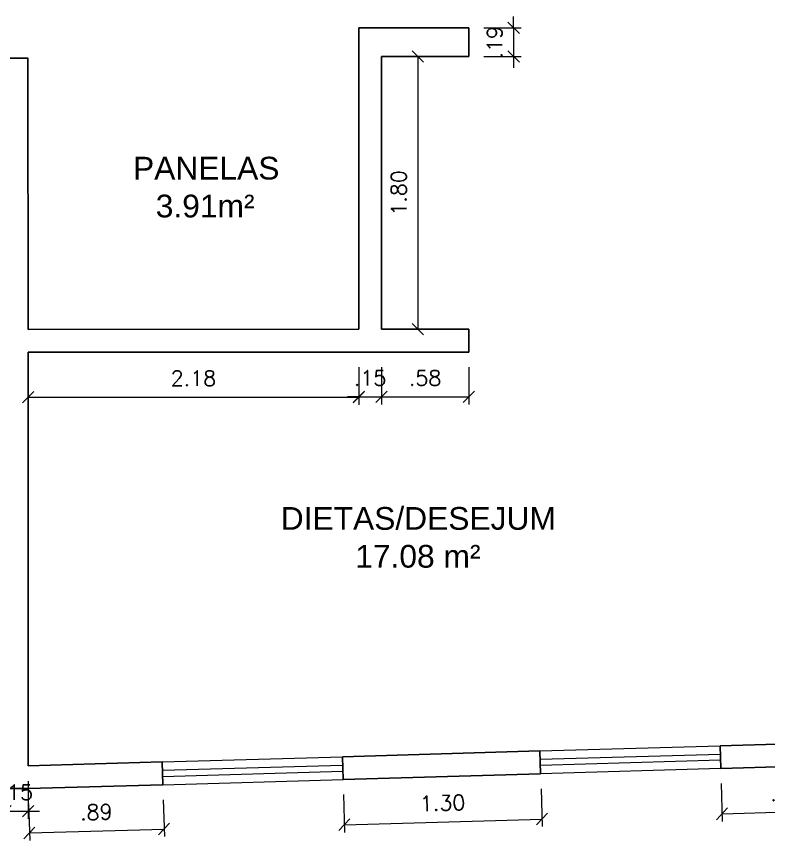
# Model space of a CAD drawing. Header units: centimetres. Extents: x 459.1 to 510, y 305.5 to 323.6.
# Drawn here: x 479.48 to 484.45, y 305.97 to 311.41 of the extents above; entities that cross this region are included whole.
import ezdxf

# ---------------------------------------------------------------- set-up
doc = ezdxf.new("R2010")
doc.units = ezdxf.units.CM
doc.header["$LTSCALE"] = 0.8
doc.linetypes.add('CONTINU', pattern=[0])
for name, color, linetype, lineweight in [('ARQ-ALVENARIA', 1, 'Continuous', 30), ('ARQ-ALVENARIA FINA', 1, 'Continuous', 20), ('ARQ-COTAS', 30, 'Continuous', 9), ('ARQ-JANELA', 3, 'CONTINU', 15), ('ARQ-TEXTO4', 4, 'Continuous', 30)]:
    doc.layers.add(name, color=color, linetype=linetype, lineweight=lineweight)
doc.styles.add('arial', font='arial.ttf')
doc.styles.add('Romans_Anot', font='romans.shx')
doc.dimstyles.new('Escala 1-50', dxfattribs={"dimscale": 0.5, "dimtxt": 0.2, "dimasz": 0.15, "dimexe": 0.1, "dimexo": 0.2, "dimgap": 0.15, "dimtad": 1, "dimzin": 4, "dimdsep": 46, "dimtxsty": 'Romans_Anot', "dimblk": 'OBLIQUE', "dimcen": 0.25, "dimclrd": 256, "dimclre": 256, "dimclrt": 2, "dimadec": 0, "dimazin": 0, "dimtfac": 1, "dimtix": 1, "dimtmove": 2, "dimatfit": 3, "dimfxl": 1, "dimtfillclr": 256, "dimlwd": -1, "dimlwe": -1, "dimarcsym": 0})

# ---------------------------------------------------------------- blocks, each defined once
blk = doc.blocks.new('_Oblique')
at = {"color": 0, "linetype": 'ByBlock', "lineweight": -2}
blk.add_line((-0.5, -0.5), (0.5, 0.5), dxfattribs=at)
blk = doc.blocks.new('*D189')
at = {"layer": 'ARQ-COTAS', "ltscale": 0.03, "transparency": 16777216}
for p, q in [((482.9464, 306.3106), (482.9536, 306.0611)), ((481.6422, 306.2729), (481.6494, 306.0234)), ((481.648, 306.0733), (482.9522, 306.1111))]:
    blk.add_line(p, q, dxfattribs=at)
at = {"layer": 'Defpoints', "color": 0, "lineweight": 5, "ltscale": 0.03, "transparency": 16777216}
for p in [(482.9435, 306.4106), (481.6393, 306.3728), (482.9522, 306.1111)]:
    blk.add_point(p, dxfattribs=at)
at = {"layer": 'ARQ-COTAS', "ltscale": 0.03, "transparency": 16777216, "xscale": 0.075, "yscale": 0.075, "zscale": 0.075}
for p, rotation in [((482.9522, 306.1111), 1.659368816989252), ((481.648, 306.0733), 181.6593688169893)]:
    blk.add_blockref('_Oblique', p, dxfattribs=dict(at, rotation=rotation))
at = {"layer": 'ARQ-COTAS', "color": 2, "ltscale": 0.03, "transparency": 16777216, "insert": (482.2964, 306.2172), "char_height": 0.1, "attachment_point": 5, "rotation": 1.6594, "style": 'Romans_Anot'}
blk.add_mtext('1.30', dxfattribs=at)
blk = doc.blocks.new('*D194')
at = {"layer": 'ARQ-COTAS', "ltscale": 0.03, "transparency": 16777216}
for p, q in [((479.4108, 306.3623), (479.4109, 306.1123)), ((479.5608, 306.3623), (479.5609, 306.1124)), ((479.4109, 306.1623), (479.3359, 306.1623)), ((479.4109, 306.1623), (479.5609, 306.1624)), ((479.5609, 306.1624), (479.6359, 306.1624))]:
    blk.add_line(p, q, dxfattribs=at)
at = {"layer": 'Defpoints', "color": 0, "lineweight": 5, "ltscale": 0.03, "transparency": 16777216}
for p in [(479.4108, 306.4623), (479.5608, 306.4623), (479.5609, 306.1624)]:
    blk.add_point(p, dxfattribs=at)
at = {"layer": 'ARQ-COTAS', "ltscale": 0.03, "transparency": 16777216, "xscale": 0.075, "yscale": 0.075, "zscale": 0.075}
for p, rotation in [((479.4109, 306.1623), 0.01865556137002677), ((479.5609, 306.1624), 180.01865556137)]:
    blk.add_blockref('_Oblique', p, dxfattribs=dict(at, rotation=rotation))
at = {"layer": 'ARQ-COTAS', "color": 2, "ltscale": 0.03, "transparency": 16777216, "insert": (479.4858, 306.2873), "char_height": 0.1, "attachment_point": 5, "rotation": 0.0187, "style": 'Romans_Anot'}
blk.add_mtext('.15', dxfattribs=at)
blk = doc.blocks.new('*D195')
at = {"layer": 'ARQ-COTAS', "ltscale": 0.03, "transparency": 16777216}
for p, q in [((479.5637, 306.2123), (479.5708, 305.9696)), ((480.4527, 306.2382), (480.4598, 305.9955)), ((479.5693, 306.0195), (480.4583, 306.0454))]:
    blk.add_line(p, q, dxfattribs=at)
at = {"layer": 'Defpoints', "color": 0, "lineweight": 5, "ltscale": 0.03, "transparency": 16777216}
for p in [(479.5608, 306.3123), (480.4498, 306.3382), (480.4583, 306.0454)]:
    blk.add_point(p, dxfattribs=at)
at = {"layer": 'ARQ-COTAS', "ltscale": 0.03, "transparency": 16777216, "xscale": 0.075, "yscale": 0.075, "zscale": 0.075}
for p, rotation in [((480.4583, 306.0454), 1.668572187900593), ((479.5693, 306.0195), 181.6685721879006)]:
    blk.add_blockref('_Oblique', p, dxfattribs=dict(at, rotation=rotation))
at = {"layer": 'ARQ-COTAS', "color": 2, "ltscale": 0.03, "transparency": 16777216, "insert": (480.0102, 306.1574), "char_height": 0.1, "attachment_point": 5, "rotation": 1.6686, "style": 'Romans_Anot'}
blk.add_mtext('.89', dxfattribs=at)
blk = doc.blocks.new('*D196')
at = {"layer": 'ARQ-COTAS', "ltscale": 0.03, "transparency": 16777216}
for p, q in [((484.9911, 306.3704), (484.9984, 306.1206)), ((484.1359, 306.3455), (484.1432, 306.0957)), ((484.1417, 306.1457), (484.997, 306.1706))]:
    blk.add_line(p, q, dxfattribs=at)
at = {"layer": 'Defpoints', "color": 0, "lineweight": 5, "ltscale": 0.03, "transparency": 16777216}
for p in [(484.9882, 306.4704), (484.133, 306.4455), (484.997, 306.1706)]:
    blk.add_point(p, dxfattribs=at)
at = {"layer": 'ARQ-COTAS', "ltscale": 0.03, "transparency": 16777216, "xscale": 0.075, "yscale": 0.075, "zscale": 0.075}
for p, rotation in [((484.997, 306.1706), 1.668679256569256), ((484.1417, 306.1457), 181.6686792565692)]:
    blk.add_blockref('_Oblique', p, dxfattribs=dict(at, rotation=rotation))
at = {"layer": 'ARQ-COTAS', "color": 2, "ltscale": 0.03, "transparency": 16777216, "insert": (484.5657, 306.2831), "char_height": 0.1, "attachment_point": 5, "rotation": 1.6687, "style": 'Romans_Anot'}
blk.add_mtext('.86', dxfattribs=at)
blk = doc.blocks.new('*D309')
at = {"layer": 'ARQ-COTAS', "ltscale": 0.03, "transparency": 16777216}
for p, q in [((482.7657, 311.3341), (482.7657, 311.4091)), ((482.5698, 311.3341), (482.8157, 311.3341)), ((482.7657, 311.3341), (482.7657, 311.1441)), ((482.5698, 311.1441), (482.8157, 311.1441)), ((482.7657, 311.1441), (482.7657, 311.0691))]:
    blk.add_line(p, q, dxfattribs=at)
at = {"layer": 'Defpoints', "color": 0, "lineweight": 5, "ltscale": 0.03, "transparency": 16777216}
for p in [(482.4698, 311.3341), (482.4698, 311.1441), (482.7657, 311.1441)]:
    blk.add_point(p, dxfattribs=at)
at = {"layer": 'ARQ-COTAS', "ltscale": 0.03, "transparency": 16777216, "xscale": 0.075, "yscale": 0.075, "zscale": 0.075}
for p, rotation in [((482.7657, 311.3341), 270), ((482.7657, 311.1441), 90)]:
    blk.add_blockref('_Oblique', p, dxfattribs=dict(at, rotation=rotation))
at = {"layer": 'ARQ-COTAS', "color": 2, "ltscale": 0.03, "transparency": 16777216, "insert": (482.6407, 311.2391), "char_height": 0.1, "attachment_point": 5, "rotation": 90, "style": 'Romans_Anot'}
blk.add_mtext('.19', dxfattribs=at)
blk = doc.blocks.new('*D392')
at = {"layer": 'ARQ-COTAS', "ltscale": 0.03, "transparency": 16777216}
for p, q in [((479.5598, 309.0941), (479.5598, 308.8457)), ((481.7428, 309.0941), (481.7428, 308.8457)), ((479.5598, 308.8957), (481.7428, 308.8957))]:
    blk.add_line(p, q, dxfattribs=at)
at = {"layer": 'Defpoints', "color": 0, "lineweight": 5, "ltscale": 0.03, "transparency": 16777216}
for p in [(479.5598, 309.1941), (481.7428, 309.1941), (481.7428, 308.8957)]:
    blk.add_point(p, dxfattribs=at)
at = {"layer": 'ARQ-COTAS', "ltscale": 0.03, "transparency": 16777216, "xscale": 0.075, "yscale": 0.075, "zscale": 0.075, "rotation": 180}
blk.add_blockref('_Oblique', (479.5598, 308.8957), dxfattribs=at)
at = {"layer": 'ARQ-COTAS', "ltscale": 0.03, "transparency": 16777216, "xscale": 0.075, "yscale": 0.075, "zscale": 0.075}
blk.add_blockref('_Oblique', (481.7428, 308.8957), dxfattribs=at)
at = {"layer": 'ARQ-COTAS', "color": 2, "ltscale": 0.03, "transparency": 16777216, "insert": (480.6513, 309.0207), "char_height": 0.1, "attachment_point": 5, "style": 'Romans_Anot'}
blk.add_mtext('2.18', dxfattribs=at)
blk = doc.blocks.new('*D393')
at = {"layer": 'ARQ-COTAS', "ltscale": 0.03, "transparency": 16777216}
for p, q in [((481.7428, 309.0941), (481.7428, 308.8474)), ((481.8928, 309.0941), (481.8928, 308.8474)), ((481.7428, 308.8974), (481.6678, 308.8974)), ((481.7428, 308.8974), (481.8928, 308.8974)), ((481.8928, 308.8974), (481.9678, 308.8974))]:
    blk.add_line(p, q, dxfattribs=at)
at = {"layer": 'Defpoints', "color": 0, "lineweight": 5, "ltscale": 0.03, "transparency": 16777216}
for p in [(481.7428, 309.1941), (481.8928, 309.1941), (481.8928, 308.8974)]:
    blk.add_point(p, dxfattribs=at)
at = {"layer": 'ARQ-COTAS', "ltscale": 0.03, "transparency": 16777216, "xscale": 0.075, "yscale": 0.075, "zscale": 0.075}
blk.add_blockref('_Oblique', (481.7428, 308.8974), dxfattribs=at)
at = {"layer": 'ARQ-COTAS', "ltscale": 0.03, "transparency": 16777216, "xscale": 0.075, "yscale": 0.075, "zscale": 0.075, "rotation": 180}
blk.add_blockref('_Oblique', (481.8928, 308.8974), dxfattribs=at)
at = {"layer": 'ARQ-COTAS', "color": 2, "ltscale": 0.03, "transparency": 16777216, "insert": (481.8178, 309.0224), "char_height": 0.1, "attachment_point": 5, "style": 'Romans_Anot'}
blk.add_mtext('.15', dxfattribs=at)
blk = doc.blocks.new('*D394')
at = {"layer": 'ARQ-COTAS', "ltscale": 0.03, "transparency": 16777216}
for p, q in [((481.8928, 309.0941), (481.8928, 308.8474)), ((482.4698, 309.0941), (482.4698, 308.8474)), ((481.8928, 308.8974), (482.4698, 308.8974))]:
    blk.add_line(p, q, dxfattribs=at)
at = {"layer": 'Defpoints', "color": 0, "lineweight": 5, "ltscale": 0.03, "transparency": 16777216}
for p in [(481.8928, 309.1941), (482.4698, 309.1941), (482.4698, 308.8974)]:
    blk.add_point(p, dxfattribs=at)
at = {"layer": 'ARQ-COTAS', "ltscale": 0.03, "transparency": 16777216, "xscale": 0.075, "yscale": 0.075, "zscale": 0.075, "rotation": 180}
blk.add_blockref('_Oblique', (481.8928, 308.8974), dxfattribs=at)
at = {"layer": 'ARQ-COTAS', "ltscale": 0.03, "transparency": 16777216, "xscale": 0.075, "yscale": 0.075, "zscale": 0.075}
blk.add_blockref('_Oblique', (482.4698, 308.8974), dxfattribs=at)
at = {"layer": 'ARQ-COTAS', "color": 2, "ltscale": 0.03, "transparency": 16777216, "insert": (482.1813, 309.0224), "char_height": 0.1, "attachment_point": 5, "style": 'Romans_Anot'}
blk.add_mtext('.58', dxfattribs=at)
blk = doc.blocks.new('*D395')
at = {"layer": 'ARQ-COTAS', "ltscale": 0.03, "transparency": 16777216}
for p, q in [((481.9928, 311.1441), (482.1825, 311.1441)), ((482.1325, 311.1441), (482.1325, 309.3441)), ((481.9928, 309.3441), (482.1825, 309.3441))]:
    blk.add_line(p, q, dxfattribs=at)
at = {"layer": 'Defpoints', "color": 0, "lineweight": 5, "ltscale": 0.03, "transparency": 16777216}
for p in [(481.8928, 311.1441), (481.8928, 309.3441), (482.1325, 309.3441)]:
    blk.add_point(p, dxfattribs=at)
at = {"layer": 'ARQ-COTAS', "ltscale": 0.03, "transparency": 16777216, "xscale": 0.075, "yscale": 0.075, "zscale": 0.075}
for p, rotation in [((482.1325, 311.1441), 90), ((482.1325, 309.3441), 270)]:
    blk.add_blockref('_Oblique', p, dxfattribs=dict(at, rotation=rotation))
at = {"layer": 'ARQ-COTAS', "color": 2, "ltscale": 0.03, "transparency": 16777216, "insert": (482.0075, 310.2441), "char_height": 0.1, "attachment_point": 5, "rotation": 90, "style": 'Romans_Anot'}
blk.add_mtext('1.80', dxfattribs=at)

msp = doc.modelspace()

# ---------------------------------------------------------------- linework, layer by layer
at = {"layer": 'ARQ-ALVENARIA'}
for p, q in [((482.4698, 311.3341), (481.7428, 311.3341)), ((481.7428, 311.3341), (481.7428, 311.1441)), ((482.4698, 311.1441), (482.4698, 311.3341)), ((481.8928, 311.1441), (482.4698, 311.1441)), ((482.4698, 311.1441), (482.4698, 311.1441)), ((479.5598, 311.1341), (479.4098, 311.1341)), ((479.5593, 311.1341), (479.5599, 309.3434)), ((481.7428, 309.3441), (479.5599, 309.3434)), ((482.4698, 309.3441), (481.8928, 309.3441)), ((482.4698, 309.1941), (482.4698, 309.3441)), ((479.5598, 309.1941), (482.4698, 309.1941)), ((479.5599, 309.1941), (479.5608, 306.4622)), ((479.0108, 306.3123), (479.5609, 306.3123))]:
    msp.add_line(p, q, dxfattribs=at)
at = {"layer": 'ARQ-ALVENARIA', "ltscale": 0.03}
for p, q in [((481.7428, 311.1441), (481.7428, 309.3441)), ((481.8928, 311.1441), (481.8928, 309.3441)), ((484.1286, 306.5954), (484.9882, 306.6205)), ((484.1286, 306.5954), (484.133, 306.4455)), ((481.6349, 306.5227), (482.9391, 306.5605)), ((481.6349, 306.5227), (481.6393, 306.3728)), ((482.9391, 306.5605), (482.9435, 306.4108)), ((479.5608, 306.4622), (480.4454, 306.488)), ((480.4454, 306.488), (480.4498, 306.3382)), ((484.133, 306.4455), (484.9882, 306.4704)), ((481.6393, 306.3728), (482.9435, 306.4108)), ((479.5609, 306.3123), (480.4498, 306.3382))]:
    msp.add_line(p, q, dxfattribs=at)
at = {"layer": 'ARQ-ALVENARIA FINA', "ltscale": 0.03}
for p, q in [((482.9391, 306.5605), (484.1286, 306.5954)), ((480.4454, 306.488), (481.6349, 306.5226)), ((484.133, 306.4455), (482.9435, 306.4106)), ((480.4498, 306.3382), (481.6393, 306.3728))]:
    msp.add_line(p, q, dxfattribs=at)
at = {"layer": 'ARQ-JANELA', "ltscale": 0.03}
for p, q in [((482.9407, 306.5056), (484.1302, 306.5404)), ((480.447, 306.433), (481.6365, 306.4677)), ((484.1314, 306.5004), (482.9419, 306.4656)), ((480.4482, 306.3931), (481.6377, 306.4278))]:
    msp.add_line(p, q, dxfattribs=at)

# ---------------------------------------------------------------- texts
at = {"layer": 'ARQ-TEXTO4', "ltscale": 0.03, "char_height": 0.15, "attachment_point": 1, "style": 'arial'}
for s, width, gutter_width, insert in [('\\pi1.32338,t2.37338;PANELAS\\P\\pi1.47323,t2.52323;3.91m²', 3.586359, 54.988, (478.9297, 310.4829)), ('\\pi0.57222,t1.62222;DIETAS/DESEJUM\\P\\pi1.06407,t2.11407;17.08 m²', 2.92879, 44.9058, (480.6559, 308.1709))]:
    msp.add_mtext_dynamic_manual_height_columns(s, width=width, gutter_width=gutter_width, heights=[0], dxfattribs=dict(at, insert=insert))

# ---------------------------------------------------------------- dimensions: what is measured, and where the dimension line sits
at = {"layer": 'ARQ-COTAS', "ltscale": 0.03}
for p1, p2, distance, picture, middle in [((482.4698, 311.3341), (482.4698, 311.1441), 0.2959, '*D309', (482.6407, 311.2391)), ((481.8928, 311.1441), (481.8928, 309.3441), 0.2398, '*D395', (482.0075, 310.2441)), ((484.133, 306.4455), (484.9882, 306.4704), -0.2999, '*D196', (484.5657, 306.2831)), ((479.4108, 306.4623), (479.5608, 306.4623), -0.3, '*D194', (479.4858, 306.2873)), ((481.6393, 306.3728), (482.9435, 306.4106), -0.2996, '*D189', (482.2964, 306.2172)), ((479.5608, 306.3123), (480.4498, 306.3382), -0.2929, '*D195', (480.0102, 306.1574))]:
    dim = msp.add_aligned_dim(p1=p1, p2=p2, distance=distance, dimstyle='Escala 1-50', dxfattribs=at)
    dim.commit()
    dim.dimension.update_dxf_attribs({"geometry": picture, "text_midpoint": middle})
for base, p1, p2, picture, middle in [((481.7428, 308.8957), (479.5598, 309.1941), (481.7428, 309.1941), '*D392', (480.6513, 309.0207)), ((481.8928, 308.8974), (481.7428, 309.1941), (481.8928, 309.1941), '*D393', (481.8178, 309.0224)), ((482.4698, 308.8974), (481.8928, 309.1941), (482.4698, 309.1941), '*D394', (482.1813, 309.0224))]:
    dim = msp.add_linear_dim(base=base, p1=p1, p2=p2, dimstyle='Escala 1-50', dxfattribs=at)
    dim.commit()
    dim.dimension.update_dxf_attribs({"geometry": picture, "text_midpoint": middle})

doc.saveas('drawing.dxf')
